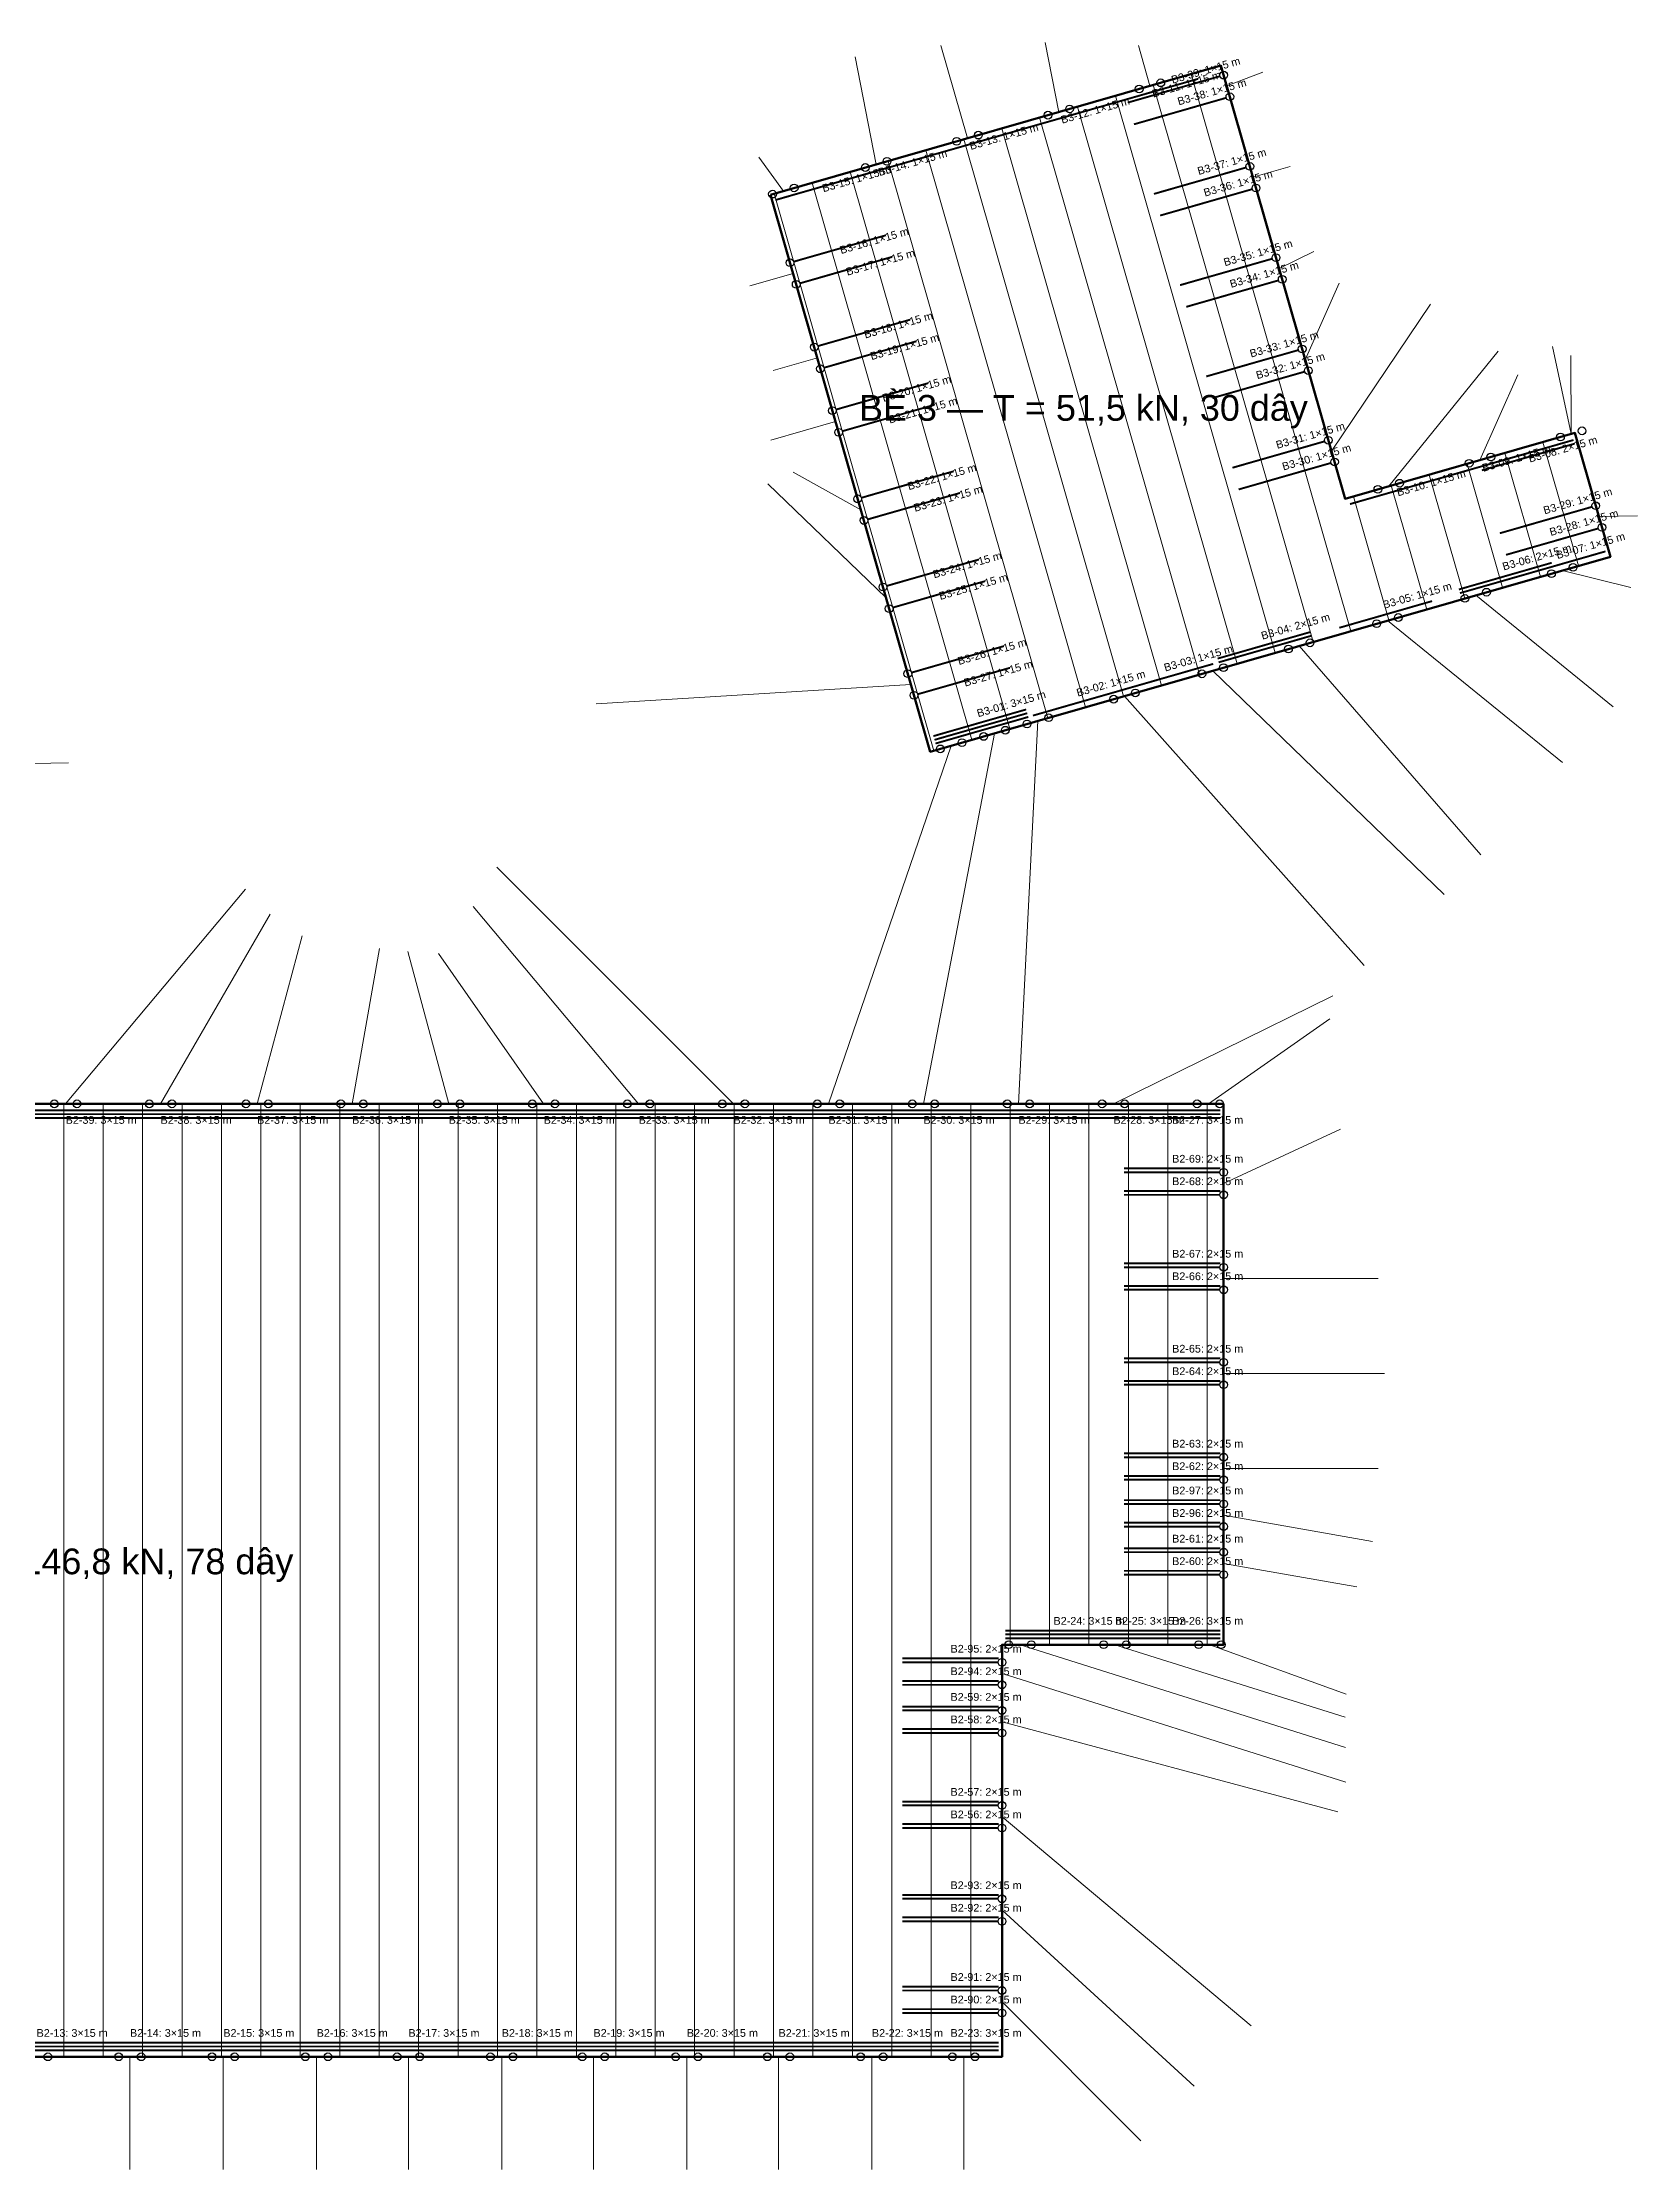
# Model space of a CAD drawing. Header units: metres. Extents: x -255 to 883, y -259 to 301.
# Drawn here: x 212.1 to 459.8, y -258.5 to 71.8 of the extents above; entities that cross this region are included whole.
import ezdxf

# ---------------------------------------------------------------- set-up
doc = ezdxf.new("R2010")
doc.units = ezdxf.units.M
for name, color, linetype, lineweight in [('BE_PIN', 7, 'Continuous', 50), ('BICH_NEO', 1, 'Continuous', 25), ('DAY_NEO', 5, 'Continuous', 0), ('GIA_CUONG_40x60', 1, 'Continuous', 70), ('KHUNG_C52', 8, 'Continuous', 0)]:
    doc.layers.add(name, color=color, linetype=linetype, lineweight=lineweight)
doc.styles.add('VN', font='arial.ttf')

msp = doc.modelspace()

# ---------------------------------------------------------------- linework, layer by layer
at = {"layer": 'BE_PIN'}
for points in [[(325.17, 48.16), (349.98, -38.36), (455.62, -8.06), (450.11, 11.16), (414.42, 0.93), (395.13, 68.22)], [(12.64, -180.04), (67.3, -180.04), (67.3, -241.04), (361.13, -241.04), (361.13, -177.04), (395.55, -177.04), (395.55, -93.04), (104.94, -93.04), (104.94, -131.03), (12.64, -131.03)]]:
    msp.add_lwpolyline(points, close=True, dxfattribs=at)
at = {"layer": 'BICH_NEO'}
for centre in [(385.79, 65.54), (395.55, 66.73), (382.43, 64.58), (396.52, 63.37), (368.26, 60.51), (371.62, 61.48), (354.08, 56.45), (357.44, 57.41), (339.9, 52.38), (343.26, 53.34), (399.62, 52.55), (328.84, 49.21), (400.58, 49.19), (325.48, 48.25), (328.2, 37.59), (403.68, 38.38), (329.16, 34.23), (404.65, 35.02), (331.96, 24.48), (407.75, 24.2), (332.92, 21.12), (408.71, 20.84), (334.78, 14.62), (335.75, 11.26), (411.82, 10.02), (447.87, 10.52), (447.87, 10.52), (451.23, 11.48), (451.23, 11.48), (412.78, 6.66), (433.69, 6.45), (437.05, 7.42), (422.87, 3.35), (338.71, 0.92), (419.51, 2.39), (453.35, -0.15), (339.68, -2.44), (454.31, -3.51), (449.83, -9.72), (342.64, -12.77), (436.38, -13.58), (446.47, -10.69), (343.6, -16.13), (433.02, -14.54), (419.32, -18.47), (422.68, -17.51), (405.62, -22.4), (408.98, -21.44), (346.5, -26.23), (392.17, -26.26), (395.53, -25.29), (347.46, -29.59), (378.47, -30.19), (381.83, -29.22), (368.37, -33.08), (358.28, -35.98), (361.64, -35.01), (365.01, -34.05), (351.55, -37.91), (354.91, -36.94), (213.93, -93.04), (217.43, -93.04), (228.68, -93.04), (232.18, -93.04), (243.68, -93.04), (247.18, -93.04), (258.43, -93.04), (261.93, -93.04), (273.43, -93.04), (276.93, -93.04), (288.18, -93.04), (291.68, -93.04), (302.93, -93.04), (306.43, -93.04), (317.68, -93.04), (321.18, -93.04), (332.43, -93.04), (335.93, -93.04), (347.18, -93.04), (350.68, -93.04), (361.93, -93.04), (365.43, -93.04), (376.68, -93.04), (380.18, -93.04), (391.43, -93.04), (394.93, -93.04), (395.55, -103.67), (395.55, -107.17), (395.55, -118.42), (395.55, -121.92), (395.55, -133.17), (395.55, -136.67), (395.55, -147.92), (395.55, -151.42), (395.55, -155.19), (395.55, -158.69), (395.55, -162.67), (395.55, -166.17), (362.17, -177.04), (365.67, -177.04), (376.92, -177.04), (380.42, -177.04), (391.67, -177.04), (395.17, -177.04), (361.13, -179.77), (361.13, -183.27), (361.13, -187.25), (361.13, -190.75), (361.13, -202), (361.13, -205.5), (361.13, -216.5), (361.13, -220), (361.13, -230.75), (361.13, -234.25), (212.92, -241.04), (223.92, -241.04), (227.42, -241.04), (238.42, -241.04), (241.92, -241.04), (252.92, -241.04), (256.42, -241.04), (267.17, -241.04), (270.67, -241.04), (281.67, -241.04), (285.17, -241.04), (295.92, -241.04), (299.42, -241.04), (310.42, -241.04), (313.92, -241.04), (324.67, -241.04), (328.17, -241.04), (339.17, -241.04), (342.67, -241.04), (353.42, -241.04), (356.92, -241.04)]:
    msp.add_circle(centre, 0.6, dxfattribs=at)
at = {"layer": 'DAY_NEO'}
for p, q in [((341.58, 52.86), (338.33, 69.55)), ((355.76, 56.93), (351.62, 71.35)), ((369.94, 60.99), (367.84, 71.79)), ((384.11, 65.06), (382.32, 71.31)), ((396.04, 65.05), (401.64, 67.2)), ((327.16, 48.73), (323.34, 53.99)), ((400.1, 50.87), (405.87, 52.53)), ((404.17, 36.7), (409.56, 39.33)), ((328.68, 35.91), (321.97, 33.99)), ((408.23, 22.52), (413.52, 34.4)), ((412.3, 8.34), (427.68, 31.14)), ((421.19, 2.87), (438.19, 23.85)), ((449.55, 11), (446.63, 24.6)), ((449.55, 11), (449.49, 23.16)), ((332.44, 22.8), (325.58, 20.84)), ((435.37, 6.94), (441.27, 20.19)), ((335.26, 12.94), (325.22, 10.06)), ((339.19, -0.76), (328.7, 5.06)), ((343.12, -14.45), (324.77, 3.26)), ((453.83, -1.83), (459.83, -1.72)), ((448.15, -10.21), (458.82, -12.87)), ((434.7, -14.06), (456.07, -31.37)), ((421, -17.99), (448.2, -40.02)), ((407.3, -21.92), (435.52, -54.36)), ((393.85, -25.78), (429.81, -60.52)), ((346.98, -27.91), (298.07, -30.9)), ((380.15, -29.71), (417.36, -71.56)), ((359.96, -35.5), (354.45, -64.27)), ((366.69, -33.57), (365.19, -63.31)), ((353.23, -37.42), (343.71, -65.23)), ((177.43, -40.81), (216.14, -40.06)), ((319.43, -93.04), (282.66, -56.27)), ((215.68, -93.04), (243.64, -59.72)), ((304.68, -93.04), (278.97, -62.4)), ((230.43, -93.04), (247.43, -63.6)), ((334.18, -93.04), (343.71, -65.23)), ((348.93, -93.04), (354.45, -64.27)), ((363.68, -93.04), (365.19, -63.31)), ((245.43, -93.04), (252.42, -66.96)), ((260.18, -93.04), (264.43, -68.91)), ((275.18, -93.04), (268.84, -69.37)), ((289.93, -93.04), (273.58, -69.69)), ((378.43, -93.04), (412.53, -76.28)), ((393.18, -93.04), (412.02, -79.85)), ((395.55, -105.42), (413.68, -96.97)), ((395.55, -120.17), (419.55, -120.17)), ((395.55, -134.92), (420.55, -134.92)), ((395.55, -149.67), (419.55, -149.67)), ((395.55, -156.94), (418.69, -161.02)), ((395.55, -164.42), (416.23, -168.07)), ((363.92, -177.04), (414.46, -192.99)), ((378.67, -177.04), (414.43, -188.32)), ((393.42, -177.04), (414.56, -184.74)), ((361.13, -181.52), (414.53, -198.38)), ((361.13, -189), (413.29, -202.98)), ((361.13, -203.75), (399.82, -236.21)), ((361.13, -218.25), (390.99, -245.61)), ((361.13, -232.5), (382.7, -254.07)), ((225.67, -241.04), (225.67, -258.54)), ((240.17, -241.04), (240.17, -258.54)), ((254.67, -241.04), (254.67, -258.54)), ((268.92, -241.04), (268.92, -258.54)), ((283.42, -241.04), (283.42, -258.54)), ((297.67, -241.04), (297.67, -258.54)), ((312.17, -241.04), (312.17, -258.54)), ((326.42, -241.04), (326.42, -258.54)), ((340.92, -241.04), (340.92, -258.54)), ((355.17, -241.04), (355.17, -258.54))]:
    msp.add_line(p, q, dxfattribs=at)
at = {"layer": 'GIA_CUONG_40x60', "const_width": 0.3}
for points in [[(391.6, 66.16), (377.18, 62.03)], [(395.07, 66.59), (380.65, 62.46)], [(396.04, 63.23), (381.62, 59.09)], [(377.42, 62.1), (363, 57.97)], [(363.25, 58.03), (348.83, 53.9)], [(349.06, 53.97), (334.65, 49.83)], [(340.34, 51.47), (325.92, 47.33)], [(399.14, 52.41), (384.72, 48.28)], [(400.1, 49.05), (385.68, 44.92)], [(328.68, 37.73), (343.1, 41.86)], [(329.64, 34.37), (344.06, 38.5)], [(403.2, 38.24), (388.78, 34.11)], [(404.17, 34.88), (389.75, 30.74)], [(332.44, 24.62), (346.86, 28.75)], [(333.4, 21.26), (347.82, 25.39)], [(407.27, 24.06), (392.85, 19.93)], [(408.23, 20.7), (393.81, 16.57)], [(335.26, 14.76), (349.68, 18.9)], [(336.23, 11.4), (350.65, 15.53)], [(411.34, 9.88), (396.92, 5.75)], [(449.9, 10.06), (435.48, 5.93)], [(412.3, 6.52), (397.88, 2.38)], [(442.86, 8.04), (428.44, 3.91)], [(450.07, 9.49), (435.65, 5.35)], [(339.19, 1.06), (353.61, 5.2)], [(429.6, 4.24), (415.18, 0.11)], [(340.16, -2.3), (354.58, 1.83)], [(452.87, -0.29), (438.45, -4.42)], [(453.83, -3.65), (439.41, -7.78)], [(343.12, -12.63), (357.54, -8.5)], [(432.09, -13.15), (446.51, -9.01)], [(432.26, -13.72), (446.68, -9.59)], [(440.44, -11.38), (454.86, -7.24)], [(344.08, -15.99), (358.5, -11.86)], [(413.52, -19.1), (427.93, -14.96)], [(394.61, -23.89), (409.03, -19.76)], [(346.98, -26.09), (361.4, -21.96)], [(394.77, -24.47), (409.19, -20.34)], [(347.94, -29.45), (362.36, -25.32)], [(379.51, -28.85), (393.93, -24.71)], [(365.93, -32.74), (380.35, -28.61)], [(350.46, -35.93), (364.88, -31.79)], [(350.63, -36.51), (365.05, -32.37)], [(350.79, -37.08), (365.21, -32.95)], [(223.18, -94.04), (208.18, -94.04)], [(223.18, -94.64), (208.18, -94.64)], [(223.18, -95.24), (208.18, -95.24)], [(237.93, -94.04), (222.93, -94.04)], [(237.93, -94.64), (222.93, -94.64)], [(237.93, -95.24), (222.93, -95.24)], [(252.93, -94.04), (237.93, -94.04)], [(252.93, -94.64), (237.93, -94.64)], [(252.93, -95.24), (237.93, -95.24)], [(267.68, -94.04), (252.68, -94.04)], [(267.68, -94.64), (252.68, -94.64)], [(267.68, -95.24), (252.68, -95.24)], [(282.68, -94.04), (267.68, -94.04)], [(282.68, -94.64), (267.68, -94.64)], [(282.68, -95.24), (267.68, -95.24)], [(297.43, -94.04), (282.43, -94.04)], [(297.43, -94.64), (282.43, -94.64)], [(297.43, -95.24), (282.43, -95.24)], [(312.18, -94.04), (297.18, -94.04)], [(312.18, -94.64), (297.18, -94.64)], [(312.18, -95.24), (297.18, -95.24)], [(326.93, -94.04), (311.93, -94.04)], [(326.93, -94.64), (311.93, -94.64)], [(326.93, -95.24), (311.93, -95.24)], [(341.68, -94.04), (326.68, -94.04)], [(341.68, -94.64), (326.68, -94.64)], [(341.68, -95.24), (326.68, -95.24)], [(356.43, -94.04), (341.43, -94.04)], [(356.43, -94.64), (341.43, -94.64)], [(356.43, -95.24), (341.43, -95.24)], [(371.18, -94.04), (356.18, -94.04)], [(371.18, -94.64), (356.18, -94.64)], [(371.18, -95.24), (356.18, -95.24)], [(385.93, -94.04), (370.93, -94.04)], [(385.93, -94.64), (370.93, -94.64)], [(385.93, -95.24), (370.93, -95.24)], [(395.05, -94.04), (380.05, -94.04)], [(395.05, -94.64), (380.05, -94.64)], [(395.05, -95.24), (380.05, -95.24)], [(395.05, -103.07), (380.05, -103.07)], [(395.05, -103.67), (380.05, -103.67)], [(395.05, -106.57), (380.05, -106.57)], [(395.05, -107.17), (380.05, -107.17)], [(395.05, -117.82), (380.05, -117.82)], [(395.05, -118.42), (380.05, -118.42)], [(395.05, -121.32), (380.05, -121.32)], [(395.05, -121.92), (380.05, -121.92)], [(395.05, -132.57), (380.05, -132.57)], [(395.05, -133.17), (380.05, -133.17)], [(395.05, -136.07), (380.05, -136.07)], [(395.05, -136.67), (380.05, -136.67)], [(395.05, -147.32), (380.05, -147.32)], [(395.05, -147.92), (380.05, -147.92)], [(395.05, -150.82), (380.05, -150.82)], [(395.05, -151.42), (380.05, -151.42)], [(395.05, -154.59), (380.05, -154.59)], [(395.05, -155.19), (380.05, -155.19)], [(395.05, -158.09), (380.05, -158.09)], [(395.05, -158.69), (380.05, -158.69)], [(395.05, -162.07), (380.05, -162.07)], [(395.05, -162.67), (380.05, -162.67)], [(395.05, -165.57), (380.05, -165.57)], [(395.05, -166.17), (380.05, -166.17)], [(361.63, -174.84), (376.63, -174.84)], [(371.17, -174.84), (386.17, -174.84)], [(380.05, -174.84), (395.05, -174.84)], [(361.63, -175.44), (376.63, -175.44)], [(361.63, -176.04), (376.63, -176.04)], [(371.17, -175.44), (386.17, -175.44)], [(371.17, -176.04), (386.17, -176.04)], [(380.05, -175.44), (395.05, -175.44)], [(380.05, -176.04), (395.05, -176.04)], [(360.63, -179.17), (345.63, -179.17)], [(360.63, -179.77), (345.63, -179.77)], [(360.63, -182.67), (345.63, -182.67)], [(360.63, -183.27), (345.63, -183.27)], [(360.63, -186.65), (345.63, -186.65)], [(360.63, -187.25), (345.63, -187.25)], [(360.63, -190.15), (345.63, -190.15)], [(360.63, -190.75), (345.63, -190.75)], [(360.63, -201.4), (345.63, -201.4)], [(360.63, -202), (345.63, -202)], [(360.63, -204.9), (345.63, -204.9)], [(360.63, -205.5), (345.63, -205.5)], [(360.63, -215.9), (345.63, -215.9)], [(360.63, -216.5), (345.63, -216.5)], [(360.63, -219.4), (345.63, -219.4)], [(360.63, -220), (345.63, -220)], [(360.63, -230.15), (345.63, -230.15)], [(360.63, -230.75), (345.63, -230.75)], [(360.63, -233.65), (345.63, -233.65)], [(360.63, -234.25), (345.63, -234.25)], [(203.67, -238.84), (218.67, -238.84)], [(203.67, -239.44), (218.67, -239.44)], [(203.67, -240.04), (218.67, -240.04)], [(218.17, -238.84), (233.17, -238.84)], [(218.17, -239.44), (233.17, -239.44)], [(218.17, -240.04), (233.17, -240.04)], [(232.67, -238.84), (247.67, -238.84)], [(232.67, -239.44), (247.67, -239.44)], [(232.67, -240.04), (247.67, -240.04)], [(247.17, -238.84), (262.17, -238.84)], [(247.17, -239.44), (262.17, -239.44)], [(247.17, -240.04), (262.17, -240.04)], [(261.42, -238.84), (276.42, -238.84)], [(261.42, -239.44), (276.42, -239.44)], [(261.42, -240.04), (276.42, -240.04)], [(275.92, -238.84), (290.92, -238.84)], [(275.92, -239.44), (290.92, -239.44)], [(275.92, -240.04), (290.92, -240.04)], [(290.17, -238.84), (305.17, -238.84)], [(290.17, -239.44), (305.17, -239.44)], [(290.17, -240.04), (305.17, -240.04)], [(304.67, -238.84), (319.67, -238.84)], [(304.67, -239.44), (319.67, -239.44)], [(304.67, -240.04), (319.67, -240.04)], [(318.92, -238.84), (333.92, -238.84)], [(318.92, -239.44), (333.92, -239.44)], [(318.92, -240.04), (333.92, -240.04)], [(333.42, -238.84), (348.42, -238.84)], [(333.42, -239.44), (348.42, -239.44)], [(333.42, -240.04), (348.42, -240.04)], [(345.63, -238.84), (360.63, -238.84)], [(345.63, -239.44), (360.63, -239.44)], [(345.63, -240.04), (360.63, -240.04)]]:
    msp.add_lwpolyline(points, dxfattribs=at)
at = {"layer": 'KHUNG_C52'}
for p, q in [((415.33, -19.62), (390.52, 66.9)), ((403.55, -22.99), (378.75, 63.52)), ((409.44, -21.31), (384.63, 65.21)), ((391.78, -26.37), (366.97, 60.14)), ((397.66, -24.68), (372.86, 61.83)), ((380, -29.75), (355.19, 56.77)), ((385.89, -28.06), (361.08, 58.45)), ((368.23, -33.12), (343.42, 53.39)), ((374.11, -31.44), (349.31, 55.08)), ((356.45, -36.5), (331.64, 50.01)), ((362.34, -34.81), (337.53, 51.7)), ((350.56, -38.19), (325.76, 48.32)), ((444.77, -11.18), (439.25, 8.05)), ((450.65, -9.49), (445.14, 9.74)), ((432.99, -14.55), (427.48, 4.67)), ((438.88, -12.86), (433.37, 6.36)), ((421.22, -17.93), (415.7, 1.3)), ((427.1, -16.24), (421.59, 2.98)), ((215.38, -241.04), (215.38, -93.04)), ((221.51, -241.04), (221.51, -93.04)), ((227.63, -241.04), (227.63, -93.04)), ((233.76, -241.04), (233.76, -93.04)), ((239.88, -241.04), (239.88, -93.04)), ((246.01, -241.04), (246.01, -93.04)), ((252.13, -241.04), (252.13, -93.04)), ((258.26, -241.04), (258.26, -93.04)), ((264.38, -241.04), (264.38, -93.04)), ((270.51, -241.04), (270.51, -93.04)), ((276.63, -241.04), (276.63, -93.04)), ((282.76, -241.04), (282.76, -93.04)), ((288.88, -241.04), (288.88, -93.04)), ((295.01, -241.04), (295.01, -93.04)), ((301.13, -241.04), (301.13, -93.04)), ((307.26, -241.04), (307.26, -93.04)), ((313.38, -241.04), (313.38, -93.04)), ((319.51, -241.04), (319.51, -93.04)), ((325.63, -241.04), (325.63, -93.04)), ((331.76, -241.04), (331.76, -93.04)), ((337.88, -241.04), (337.88, -93.04)), ((344.01, -241.04), (344.01, -93.04)), ((350.13, -241.04), (350.13, -93.04)), ((356.26, -241.04), (356.26, -93.04)), ((362.38, -177.04), (362.38, -93.04)), ((368.51, -177.04), (368.51, -93.04)), ((374.63, -177.04), (374.63, -93.04)), ((380.76, -177.04), (380.76, -93.04)), ((386.88, -177.04), (386.88, -93.04)), ((393.01, -177.04), (393.01, -93.04))]:
    msp.add_line(p, q, dxfattribs=at)

# ---------------------------------------------------------------- texts
at = {"layer": 'BE_PIN', "style": 'VN'}
for s, p in [('BÈ 3 — T = 51,5 kN, 30 dây', (338.91, 13.05)), ('BÈ 2 — T = 146,8 kN, 78 dây', (178.22, -166.1))]:
    msp.add_text(s, height=4, dxfattribs=at).set_placement(p)
at = {"layer": 'GIA_CUONG_40x60', "style": 'VN'}
for s, rotation, p in [('B3-11: 1×15 m', 16, (384.63, 63.23)), ('B3-39: 1×15 m', 16, (387.62, 65.39)), ('B3-12: 1×15 m', 16, (370.46, 59.17)), ('B3-38: 1×15 m', 16, (388.58, 62.03)), ('B3-13: 1×15 m', 16, (356.28, 55.1)), ('B3-14: 1×15 m', 16, (342.1, 51.04)), ('B3-37: 1×15 m', 16, (391.68, 51.21)), ('B3-15: 1×15 m', 16, (333.38, 48.53)), ('B3-36: 1×15 m', 16, (392.65, 47.85)), ('B3-16: 1×15 m', 16, (336.13, 38.93)), ('B3-35: 1×15 m', 16, (395.75, 37.04)), ('B3-17: 1×15 m', 16, (337.1, 35.57)), ('B3-34: 1×15 m', 16, (396.71, 33.68)), ('B3-18: 1×15 m', 16, (339.89, 25.82)), ('B3-33: 1×15 m', 16, (399.81, 22.86)), ('B3-19: 1×15 m', 16, (340.86, 22.46)), ('B3-32: 1×15 m', 16, (400.78, 19.5)), ('B3-20: 1×15 m', 16, (342.72, 15.96)), ('B3-21: 1×15 m', 16, (343.69, 12.6)), ('B3-31: 1×15 m', 16, (403.88, 8.68)), ('B3-08: 2×15 m', 16.0005, (443.1, 6.55)), ('B3-30: 1×15 m', 16, (404.84, 5.32)), ('B3-09: 1×15 m', 16.0005, (435.89, 5.11)), ('B3-22: 1×15 m', 16, (346.65, 2.26)), ('B3-10: 1×15 m', 16.0005, (422.64, 1.31)), ('B3-23: 1×15 m', 16, (347.61, -1.1)), ('B3-29: 1×15 m', 16, (445.41, -1.49)), ('B3-28: 1×15 m', 16, (446.37, -4.85)), ('B3-06: 2×15 m', 15.9998, (439.05, -10.21)), ('B3-07: 1×15 m', 15.9998, (447.4, -8.44)), ('B3-24: 1×15 m', 16, (350.58, -11.43)), ('B3-25: 1×15 m', 16, (351.54, -14.79)), ('B3-05: 1×15 m', 15.9998, (420.48, -16.16)), ('B3-04: 2×15 m', 15.9998, (401.57, -20.96)), ('B3-26: 1×15 m', 16, (354.44, -24.89)), ('B3-03: 1×15 m', 15.9998, (386.48, -25.91)), ('B3-27: 1×15 m', 16, (355.4, -28.25)), ('B3-02: 1×15 m', 15.9998, (372.89, -29.81)), ('B3-01: 3×15 m', 15.9998, (357.42, -33))]:
    msp.add_text(s, height=1.2, rotation=rotation, dxfattribs=at).set_placement(p)
for s, p in [('B2-39: 3×15 m', (215.68, -96.14)), ('B2-38: 3×15 m', (230.43, -96.14)), ('B2-37: 3×15 m', (245.43, -96.14)), ('B2-36: 3×15 m', (260.18, -96.14)), ('B2-35: 3×15 m', (275.18, -96.14)), ('B2-34: 3×15 m', (289.93, -96.14)), ('B2-33: 3×15 m', (304.68, -96.14)), ('B2-32: 3×15 m', (319.43, -96.14)), ('B2-31: 3×15 m', (334.18, -96.14)), ('B2-30: 3×15 m', (348.93, -96.14)), ('B2-29: 3×15 m', (363.68, -96.14)), ('B2-28: 3×15 m', (378.43, -96.14)), ('B2-27: 3×15 m', (387.55, -96.14)), ('B2-69: 2×15 m', (387.55, -102.17)), ('B2-68: 2×15 m', (387.55, -105.67)), ('B2-67: 2×15 m', (387.55, -116.92)), ('B2-66: 2×15 m', (387.55, -120.42)), ('B2-65: 2×15 m', (387.55, -131.67)), ('B2-64: 2×15 m', (387.55, -135.17)), ('B2-63: 2×15 m', (387.55, -146.42)), ('B2-62: 2×15 m', (387.55, -149.92)), ('B2-97: 2×15 m', (387.55, -153.69)), ('B2-96: 2×15 m', (387.55, -157.19)), ('B2-61: 2×15 m', (387.55, -161.17)), ('B2-60: 2×15 m', (387.55, -164.67)), ('B2-24: 3×15 m', (369.13, -173.94)), ('B2-25: 3×15 m', (378.67, -173.94)), ('B2-26: 3×15 m', (387.55, -173.94)), ('B2-95: 2×15 m', (353.13, -178.27)), ('B2-94: 2×15 m', (353.13, -181.77)), ('B2-59: 2×15 m', (353.13, -185.75)), ('B2-58: 2×15 m', (353.13, -189.25)), ('B2-57: 2×15 m', (353.13, -200.5)), ('B2-56: 2×15 m', (353.13, -204)), ('B2-93: 2×15 m', (353.13, -215)), ('B2-92: 2×15 m', (353.13, -218.5)), ('B2-91: 2×15 m', (353.13, -229.25)), ('B2-90: 2×15 m', (353.13, -232.75)), ('B2-13: 3×15 m', (211.17, -237.94)), ('B2-14: 3×15 m', (225.67, -237.94)), ('B2-15: 3×15 m', (240.17, -237.94)), ('B2-16: 3×15 m', (254.67, -237.94)), ('B2-17: 3×15 m', (268.92, -237.94)), ('B2-18: 3×15 m', (283.42, -237.94)), ('B2-19: 3×15 m', (297.67, -237.94)), ('B2-20: 3×15 m', (312.17, -237.94)), ('B2-21: 3×15 m', (326.42, -237.94)), ('B2-22: 3×15 m', (340.92, -237.94)), ('B2-23: 3×15 m', (353.13, -237.94))]:
    msp.add_text(s, height=1.2, dxfattribs=at).set_placement(p)

doc.saveas('drawing.dxf')
